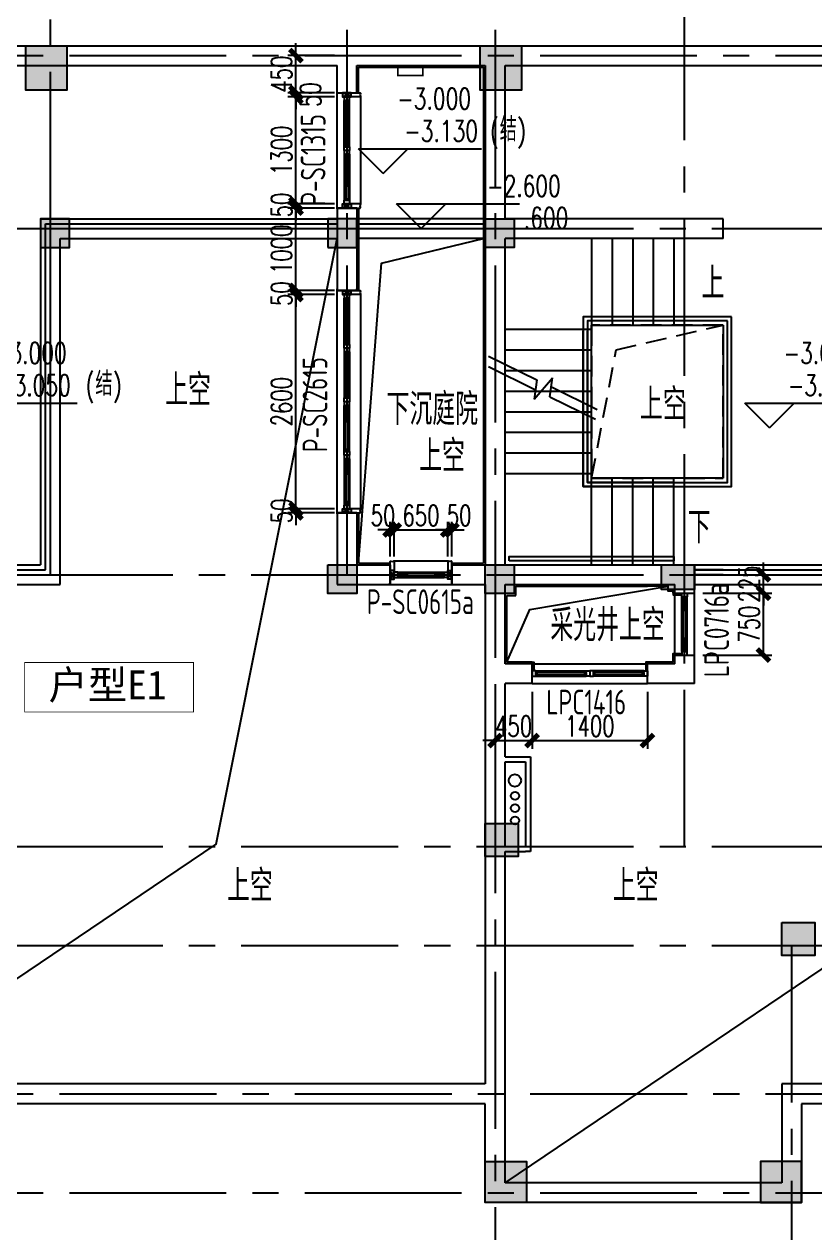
# Model space of a CAD drawing. Extents: x 296441 to 853063, y 459050 to 1117990.
# Drawn here: x 643180 to 652780, y 804051 to 818719 of the extents above; entities that cross this region are included whole.
import ezdxf
from ezdxf.enums import TextEntityAlignment as Align

# ---------------------------------------------------------------- set-up
doc = ezdxf.new("R2010")
doc.units = 0
doc.header["$LTSCALE"] = 1000
for name, pattern in [('14-GRID$0$CENTER2', [28.575, 19.05, -3.175, 3.175, -3.175]), ('dianti-BM01$0$HIDDEN', [0.375, 0.25, -0.125]), ('E1-BM01$0$HIDDEN', [0.375, 0.25, -0.125])]:
    doc.linetypes.add(name, pattern=pattern)
for name, color, linetype in [('0-COL', 50, 'Continuous'), ('0-COL-H1', 170, 'Continuous'), ('14-GRID$0$G-GRID', 9, '14-GRID$0$CENTER2'), ('14-name$0$A-ANNO-IDEN', 2, 'Continuous'), ('20-BM01-P$0$G-XREF', 2, 'Continuous'), ('dianti-BM01$0$A-ANNO-SYMB', 6, 'Continuous'), ('dianti-BM01$0$A-HOLE', 211, 'Continuous'), ('dianti-BM01$0$A-HRAL', 5, 'Continuous'), ('dianti-BM01$0$A-STRS', 4, 'Continuous'), ('DIM_ELEV', 3, 'Continuous'), ('DIM_SYMB', 3, 'Continuous'), ('DZ-PLAN-MAIN-FL01$0$A-WIND-IDEN', 33, 'Continuous'), ('DZ-TEXT-FL01$0$A-ROOM-IDEN', 4, 'Continuous'), ('E1-BM01$0$A-ANNO-SYMB', 6, 'Continuous'), ('E1-BM01$0$A-HOLE', 211, 'Continuous'), ('E1-BM01$0$A-HRAL', 5, 'Continuous'), ('E1-BM01$0$A-OVLK', 140, 'Continuous'), ('E1-BM01$0$A-SECT-WIND', 155, 'Continuous'), ('E1-BM01$0$A-SECT-WOOD', 17, 'Continuous'), ('E1-BM01$0$A-WALL', 1, 'Continuous'), ('E1-BM01$0$A-WALL-FNSH', 6, 'Continuous'), ('E1-BM01$0$G-XREF', 2, 'Continuous'), ('E1-BS01-18-19$0$A-OVLK', 140, 'Continuous'), ('E1-BS01-18-19$0$A-SECT-WIND', 155, 'Continuous'), ('E1-BS01-18-19$0$A-SECT-WOOD', 17, 'Continuous'), ('E1-BS01-18-19$0$A-WALL-FNSH', 6, 'Continuous'), ('menchuangtao1$0$A-DETL-STONE', 42, 'Continuous'), ('menchuangtao1$0$A-WALL', 1, 'Continuous'), ('menchuangtao1$0$A_CUR_FRAME', 112, 'Continuous'), ('PUB_DIM', 3, 'Continuous'), ('PUB_TEXT', 7, 'Continuous'), ('WALL', 242, 'Continuous'), ('WALL-TYPE-D-2$0$A-ELEV-MEDM-HEVY', 2, 'Continuous'), ('ZT1_Dim---标注---PM、LM、DY、JD', 252, 'Continuous')]:
    doc.layers.add(name, color=color, linetype=linetype)
doc.layers.add('E1-BS01-18-19$0$ENTR-DETL-P$0$A-ANNO-NPLT', color=215, linetype='Continuous', plot=False)
doc.layers.add('noprint', color=215, linetype='Continuous', plot=False)
doc.styles.add('14-name$0$GOA_03_黑体_1.00', font='simhei.ttf')
doc.styles.add('14-name$0$GOA_04_COMPLEX_1.00', font='complex.shx')
doc.styles.add('_TCH_DIM', font='SIMPLEX', dxfattribs={"bigfont": 'GBCBIG'})
doc.styles.get("Standard").update_dxf_attribs({"font": 'gbenor.shx', "bigfont": 'gbcbig.shx'})
doc.styles.add('ZT-DIMSTYLE', font='ROMANS.shx', dxfattribs={"width": 0.7, "bigfont": 'CHINESE.shx'})
doc.dimstyles.new('ZT-DIM100', dxfattribs={"dimscale": 100, "dimtxt": 2.5, "dimasz": 1.5, "dimexe": 1, "dimexo": 1, "dimgap": 0.5, "dimtad": 1, "dimdec": 0, "dimdsep": 46, "dimtxsty": 'ZT-DIMSTYLE', "dimblk": 'ARCHTICK', "dimcen": 2.5, "dimclrd": 175, "dimclre": 175, "dimclrt": 7, "dimazin": 2, "dimtfac": 1, "dimtix": 1, "dimtmove": 2, "dimatfit": 3, "dimfxl": 0, "dimarcsym": 0})

# ---------------------------------------------------------------- blocks, each defined once
blk = doc.blocks.new('menchuangtao1')
at = {"layer": 'menchuangtao1$0$A-DETL-STONE'}
blk.add_lwpolyline([(-10, -52), (-10, -159, -0.471625), (-15, -162, -0.528396), (-19, -165, 0.241692), (-51, -165, -0.528396), (-55, -162, -0.471625), (-60, -159), (-60, -52)], format="xyb", close=True, dxfattribs=at)
at = {"layer": 'menchuangtao1$0$A-WALL'}
for p, q in [((-10, 120), (-10, -120)), ((-10, 120), (10, 120)), ((-10, -120), (10, -120))]:
    blk.add_line(p, q, dxfattribs=at)
at = {"layer": 'menchuangtao1$0$A_CUR_FRAME'}
for p, q in [((-60, -52), (-10, 52)), ((-60, 52), (-10, -52))]:
    blk.add_line(p, q, dxfattribs=at)
blk.add_lwpolyline([(-10, -52), (-10, 52), (-60, 52), (-60, -52)], close=True, dxfattribs=at)
blk = doc.blocks.new('*U1877')
at = {"layer": 'E1-BM01$0$A-SECT-WIND'}
for p, q in [((45, 32.5), (605, 32.5)), ((60, 15), (590, 15)), ((45, -32.5), (605, -32.5)), ((60, -15), (590, -15))]:
    blk.add_line(p, q, dxfattribs=at)
at = {"layer": 'E1-BM01$0$A-SECT-WOOD'}
for points in [[(0, 32.5), (45, 32.5), (45, -32.5), (0, -32.5)], [(60, 15), (60, -15), (45, -15), (45, 15)], [(590, 15), (590, -15), (605, -15), (605, 15)], [(650, 32.5), (605, 32.5), (605, -32.5), (650, -32.5)]]:
    blk.add_lwpolyline(points, close=True, dxfattribs=at)
blk = doc.blocks.new('*U1878')
at = {"layer": 'E1-BS01-18-19$0$A-SECT-WIND'}
for p, q in [((45, 32.5), (655, 32.5)), ((60, 15), (640, 15)), ((45, -32.5), (655, -32.5)), ((60, -15), (640, -15))]:
    blk.add_line(p, q, dxfattribs=at)
at = {"layer": 'E1-BS01-18-19$0$A-SECT-WOOD'}
for points in [[(0, 32.5), (45, 32.5), (45, -32.5), (0, -32.5)], [(60, 15), (60, -15), (45, -15), (45, 15)], [(640, 15), (640, -15), (655, -15), (655, 15)], [(700, 32.5), (655, 32.5), (655, -32.5), (700, -32.5)]]:
    blk.add_lwpolyline(points, close=True, dxfattribs=at)
blk = doc.blocks.new('*U432')
at = {"layer": 'E1-BS01-18-19$0$A-SECT-WIND'}
for p, q in [((45, 32.5), (705, 32.5)), ((60, 15), (690, 15)), ((45, -32.5), (705, -32.5)), ((60, -15), (690, -15))]:
    blk.add_line(p, q, dxfattribs=at)
at = {"layer": 'E1-BS01-18-19$0$A-SECT-WOOD'}
for points in [[(0, 32.5), (45, 32.5), (45, -32.5), (0, -32.5)], [(60, 15), (60, -15), (45, -15), (45, 15)], [(690, 15), (690, -15), (705, -15), (705, 15)], [(750, 32.5), (705, 32.5), (705, -32.5), (750, -32.5)]]:
    blk.add_lwpolyline(points, close=True, dxfattribs=at)
blk = doc.blocks.new('16#地下夹层')
at = {"layer": 'dianti-BM01$0$A-ANNO-SYMB'}
for p, q in [((-82, 10154), (507, 9865)), ((-82, 10026), (489, 9746)), ((472, 9632), (698, 9888)), ((507, 9865), (472, 9632)), ((664, 9660), (698, 9888)), ((682, 9779), (1238, 9506)), ((664, 9660), (1220, 9387))]:
    blk.add_line(p, q, dxfattribs=at)
at = {"layer": 'dianti-BM01$0$A-HOLE', "linetype": 'dianti-BM01$0$HIDDEN'}
blk.add_lwpolyline([(2770, 10530), (1170, 10530), (1170, 8670), (2770, 8670)], close=True, dxfattribs=at)
blk.add_lwpolyline([(1170, 8670), (1470, 10230), (2770, 10530)], dxfattribs=at)
at = {"layer": 'dianti-BM01$0$A-HRAL'}
for points in [[(2870, 10630), (1070, 10630), (1070, 8570), (2870, 8570)], [(2820, 10580), (1120, 10580), (1120, 8620), (2820, 8620)]]:
    blk.add_lwpolyline(points, close=True, dxfattribs=at)
for points in [[(2170, 8570), (1070, 8570), (1070, 10460)], [(2170, 8620), (1120, 8620), (1120, 10460)], [(170, 7670), (170, 7720), (2170, 7720), (2170, 7670), (170, 7670)]]:
    blk.add_lwpolyline(points, dxfattribs=at)
at = {"layer": 'dianti-BM01$0$A-STRS', "ltscale": 0.1}
for p, q in [((1170, 11580), (1170, 10530)), ((1420, 11580), (1420, 10530)), ((1670, 11580), (1670, 10530)), ((1920, 11580), (1920, 10530)), ((2170, 11580), (2170, 10530)), ((1170, 10475), (120, 10475)), ((1170, 10225), (120, 10225)), ((1170, 9975), (120, 9975)), ((1170, 9725), (120, 9725)), ((1170, 9475), (120, 9475)), ((1170, 9225), (120, 9225)), ((1170, 8975), (120, 8975)), ((1170, 8725), (120, 8725)), ((1170, 7620), (1170, 8670)), ((1420, 7620), (1420, 8670)), ((1670, 7620), (1670, 8670)), ((1920, 7620), (1920, 8670)), ((2170, 7620), (2170, 8670))]:
    blk.add_line(p, q, dxfattribs=at)
blk.add_lwpolyline([(2170, 8670), (1170, 8670), (1170, 10460)], dxfattribs=at)
at = {"layer": 'DIM_SYMB'}
for points in [[(2418, 11055, 0, 0, 0), (645, 11055, 0, 0, 0), (645, 10275, 80, 0, 0), (645, 9975, 0, 0, 0)], [(2170, 8145, 0, 0, 0), (645, 8145, 0, 0, 0), (645, 9175, 80, 0, 0), (645, 9475, 0, 0, 0)]]:
    blk.add_lwpolyline(points, format="xyseb", dxfattribs=at)
at = {"layer": 'E1-BM01$0$A-ANNO-SYMB'}
for p, q in [((-82, 10154), (507, 9865)), ((-82, 10026), (489, 9746)), ((472, 9632), (698, 9888)), ((507, 9865), (472, 9632)), ((664, 9660), (698, 9888)), ((682, 9779), (1238, 9506)), ((664, 9660), (1220, 9387))]:
    blk.add_line(p, q, dxfattribs=at)
at = {"layer": 'E1-BM01$0$A-HOLE'}
for points in [[(120, 120), (6211, 4229), (7680, 11580)], [(7940, 7640), (8220, 11280), (9460, 11580)], [(140, 6440), (420, 7080), (2100, 7360)]]:
    blk.add_lwpolyline(points, dxfattribs=at)
at = {"layer": 'E1-BM01$0$A-HRAL'}
for p, q in [((4140, 7560), (4140, 11760)), ((4140, 11760), (7684, 11760)), ((4200, 11700), (7684, 11700)), ((4200, 7500), (4200, 11700)), ((2420, 7560), (4140, 7560)), ((2770, 7560), (2420, 7560)), ((2770, 7500), (2420, 7500)), ((2420, 7500), (4200, 7500))]:
    blk.add_line(p, q, dxfattribs=at)
for points in [[(7920, 11760), (9480, 11760)], [(7920, 11700), (9480, 11700)]]:
    blk.add_lwpolyline(points, dxfattribs=at)
at = {"layer": 'E1-BM01$0$A-OVLK'}
for p, q in [((7680, 11940), (7680, 13360)), ((7965, 13308), (7965, 11992)), ((4080, 11820), (4080, 7620)), ((4080, 11820), (7684, 11820)), ((4320, 11580), (7684, 11580)), ((4320, 7380), (4320, 11580)), ((7680, 8240), (7680, 10960)), ((7965, 10908), (7965, 8292)), ((9033, 7665), (8367, 7665)), ((2420, 7380), (4320, 7380)), ((8315, 7380), (9085, 7380))]:
    blk.add_line(p, q, dxfattribs=at)
at = {"layer": 'E1-BM01$0$A-OVLK', "linetype": 'E1-BM01$0$HIDDEN', "ltscale": 10}
for p, q in [((1170, 8670), (1170, 10530)), ((1170, 10530), (2770, 10530)), ((2770, 10530), (2770, 9050)), ((2770, 9050), (2770, 8670)), ((2770, 8670), (1170, 8670))]:
    blk.add_line(p, q, dxfattribs=at)
at = {"layer": 'E1-BM01$0$A-OVLK'}
for points in [[(9480, 11820), (7920, 11820)], [(9480, 11580), (7920, 11580)], [(2420, 7620), (4080, 7620)]]:
    blk.add_lwpolyline(points, dxfattribs=at)
at = {"layer": 'E1-BM01$0$A-WALL'}
for p, q in [((0, 13920), (9600, 13920)), ((120, 13680), (7680, 13680)), ((120, 11820), (120, 13680)), ((7920, 13680), (9480, 13680)), ((9480, 13680), (9480, 7620)), ((120, 7620), (120, 11580)), ((120, 6420), (120, 7380)), ((9480, 7380), (9480, 1320)), ((120, 5290), (120, 6180)), ((120, 4200), (120, 5230)), ((120, 120), (120, 4140)), ((9480, 1320), (3480, 1320)), ((3480, 1320), (3480, 120)), ((9480, 1320), (8910, 1320)), ((-120, -120), (-120, 1080)), ((9480, 1080), (3720, 1080)), ((3720, 1080), (3720, -120)), ((3480, 120), (120, 120)), ((3720, -120), (-120, -120))]:
    blk.add_line(p, q, dxfattribs=at)
at = {"layer": 'E1-BM01$0$A-WALL-FNSH'}
for p, q in [((7940, 13660), (9460, 13660)), ((7940, 13350), (7940, 13660)), ((7940, 13660), (9460, 13660)), ((9460, 13660), (9460, 7640)), ((9460, 13660), (9460, 7640)), ((7940, 11950), (7940, 10950)), ((7940, 8250), (7940, 7640)), ((7940, 7640), (8325, 7640)), ((9075, 7640), (9460, 7640)), ((250, 7250), (250, 7360)), ((250, 7360), (1850, 7360)), ((140, 6440), (140, 7250)), ((140, 7250), (250, 7250)), ((2160, 7275), (2160, 7300)), ((2160, 6440), (2160, 6525)), ((450, 6440), (140, 6440)), ((2160, 6440), (1850, 6440))]:
    blk.add_line(p, q, dxfattribs=at)
blk.add_lwpolyline([(2160, 7275), (2160, 7300), (2100, 7300), (2100, 7360), (1850, 7360)], dxfattribs=at)
at = {"layer": 'E1-BM01$0$G-XREF', "const_width": 20}
blk.add_lwpolyline([(8420, 13660), (8420, 13560), (8720, 13560), (8720, 13660)], dxfattribs=at)
at = {"layer": 'E1-BS01-18-19$0$A-OVLK'}
for p, q in [((2180, 6515), (2180, 7285)), ((2420, 6515), (2420, 7285)), ((450, 6420), (1850, 6420)), ((450, 6180), (1850, 6180))]:
    blk.add_line(p, q, dxfattribs=at)
at = {"layer": 'E1-BS01-18-19$0$A-WALL-FNSH'}
for points in [[(2160, 7275), (2160, 7255), (2268, 7255)], [(2160, 6525), (2160, 6545), (2268, 6545)], [(450, 6440), (470, 6440), (470, 6333)], [(1850, 6440), (1830, 6440), (1830, 6333)]]:
    blk.add_lwpolyline(points, dxfattribs=at)
at = {"layer": 'E1-BS01-18-19$0$ENTR-DETL-P$0$A-ANNO-NPLT'}
for centre, radius in [((239, 5003), 75), ((241, 4817), 50), ((241, 4667), 50), ((241, 4517), 50)]:
    blk.add_circle(centre, radius, dxfattribs=at)
at = {"layer": 'WALL'}
for p, q in [((7680, 13350), (7680, 13680)), ((7920, 13350), (7920, 13680)), ((7680, 13350), (7920, 13350)), ((7680, 11950), (7680, 10950)), ((7920, 11950), (7680, 11950)), ((7920, 11950), (7920, 10950)), ((2770, 11820), (120, 11820)), ((2770, 11580), (2770, 11820)), ((2770, 11580), (120, 11580)), ((7920, 10950), (7680, 10950)), ((7680, 8250), (7680, 7380)), ((7920, 8250), (7680, 8250)), ((7920, 8250), (7920, 7620)), ((120, 7620), (450, 7620)), ((450, 7620), (1850, 7620)), ((1850, 7620), (2420, 7620)), ((2420, 7275), (2420, 7620)), ((7920, 7620), (8325, 7620)), ((8325, 7620), (8325, 7380)), ((9075, 7620), (9480, 7620)), ((9075, 7620), (9075, 7380)), ((120, 7380), (450, 7380)), ((450, 7380), (1850, 7380)), ((1850, 7380), (2180, 7380)), ((2180, 7275), (2180, 7380)), ((7680, 7380), (8325, 7380)), ((9075, 7380), (9480, 7380)), ((2180, 7275), (2420, 7275)), ((2180, 6420), (2180, 6525)), ((2180, 6525), (2420, 6525)), ((2420, 6180), (2420, 6525)), ((450, 6420), (120, 6420)), ((450, 6180), (450, 6420)), ((2180, 6420), (1850, 6420)), ((1850, 6180), (1850, 6420)), ((450, 6180), (120, 6180)), ((2420, 6180), (1850, 6180)), ((120, 5290), (430, 5290)), ((430, 5290), (430, 4170)), ((120, 5230), (370, 5230)), ((370, 5230), (370, 4200)), ((120, 4200), (370, 4200)), ((120, 4140), (370, 4140)), ((370, 4140), (370, 4140)), ((430, 4140), (370, 4140)), ((430, 4170), (430, 4140))]:
    blk.add_line(p, q, dxfattribs=at)
at = {"extrusion": (0, 0, -1), "xscale": -1, "zscale": -1}
for name, p, rotation in [('*U1877', (-7800, 12650), 270), ('*U1877', (-7800, 10250), 270), ('*U1877', (-7800, 8950), 270), ('*U1878', (-1850, 6300), 180)]:
    blk.add_blockref(name, p, dxfattribs=dict(at, rotation=rotation))
at = {"xscale": -1}
for name, p, rotation in [('*U1877', (7800, 12650), 90), ('*U1877', (7800, 10250), 90), ('*U1877', (7800, 8950), 90), ('*U1877', (8375, 7500), 180), ('*U432', (2300, 6525), 270), ('*U1878', (450, 6300), 180)]:
    blk.add_blockref(name, p, dxfattribs=dict(at, rotation=rotation))
at = {"layer": 'E1-BM01$0$G-XREF', "extrusion": (0, 0, -1), "xscale": -1, "zscale": -1}
for p, rotation in [((-7800, 13360), 270), ((-7800, 10960), 270), ((-8315, 7500), 180)]:
    blk.add_blockref('menchuangtao1', p, dxfattribs=dict(at, rotation=rotation))
at = {"layer": 'E1-BM01$0$G-XREF', "xscale": -1}
for p, rotation in [((7800, 11940), 90), ((7800, 8240), 90), ((9085, 7500), 180)]:
    blk.add_blockref('menchuangtao1', p, dxfattribs=dict(at, rotation=rotation))
blk = doc.blocks.new('RRRC')
at = {"layer": 'DIM_ELEV'}
for p, q in [((867522, 170862), (867222, 171162)), ((867222, 171162), (868718, 171162)), ((867522, 170862), (867822, 171162)), ((867983, 170193), (867683, 170493)), ((867683, 170493), (869179, 170493)), ((867983, 170193), (868283, 170493)), ((862613, 167775), (862313, 168075)), ((862313, 168075), (863809, 168075)), ((862613, 167775), (862913, 168075))]:
    blk.add_line(p, q, dxfattribs=at)
at = {"layer": 'DZ-PLAN-MAIN-FL01$0$A-WIND-IDEN', "color": 2, "width": 0.8}
for s, p in [('P-SC1315', (866823, 170470)), ('P-SC2615', (866845, 167479))]:
    blk.add_text(s, height=300, rotation=90, dxfattribs=at).set_placement(p)
at = {"layer": 'DZ-PLAN-MAIN-FL01$0$A-WIND-IDEN', "width": 0.8}
blk.add_text('LPC0716a', height=300, rotation=90, dxfattribs=at).set_placement((862121, 164749))
at = {"layer": 'DZ-PLAN-MAIN-FL01$0$A-WIND-IDEN', "color": 2, "width": 0.8}
blk.add_text('P-SC0615a', height=300, dxfattribs=at).set_placement((867325, 165515))
at = {"layer": 'DZ-PLAN-MAIN-FL01$0$A-WIND-IDEN', "width": 0.8}
blk.add_text('LPC1416', height=300, dxfattribs=at).set_placement((859904, 164297))
at = {"layer": 'DZ-TEXT-FL01$0$A-ROOM-IDEN', "style": '_TCH_DIM'}
for s, height, p in [('上', 386, (861790, 169338)), ('上空', 385.8, (864876, 168042)), ('下沉庭院', 385.8, (867564, 167808)), ('下', 386, (861622, 166374)), ('采光井上空', 385.8, (859953, 165188)), ('上空', 385.8, (860711, 162025)), ('上空', 385.8, (865627, 162025))]:
    blk.add_text(s, height=height, dxfattribs=at).set_placement(p)
at = {"layer": 'DZ-TEXT-FL01$0$A-ROOM-IDEN'}
blk.add_text('上空', height=385.8, dxfattribs=at).set_placement((861040, 167867))
at = {"layer": 'PUB_TEXT', "style": '_TCH_DIM', "width": 0.705882}
for s, p in [('-3.000', (867694, 171642)), ('-3.130', (867779, 171252)), ('(', (868818, 171252)), (')', (869149, 171252)), ('-2.600', (868785, 170583)), ('.600', (869231, 170193)), ('-3.000', (862785, 168555)), ('-3.050', (862836, 168165)), ('(', (863909, 168165)), (')', (864240, 168165))]:
    blk.add_text(s, height=255, dxfattribs=at).set_placement(p)
at = {"layer": 'PUB_TEXT', "style": '_TCH_DIM'}
for p in [(868938, 171252), (864029, 168165)]:
    blk.add_text('结', height=289, dxfattribs=at).set_placement(p)
blk = doc.blocks.new('*U2129')
at = {"const_width": 10}
blk.add_lwpolyline([(-1025, 0), (1025, 0), (1025, -600), (-1025, -600)], close=True, dxfattribs=at)
at = {"style": '14-name$0$GOA_04_COMPLEX_1.00', "width": 0.8}
blk.add_attdef('房间编号', text='', height=300, dxfattribs=at).set_placement((-532, -481), align=Align.CENTER)
blk = doc.blocks.new('WERC')
at = {"layer": '14-name$0$A-ANNO-IDEN'}
ref = blk.add_blockref('*U2129', (787331, -443324), dxfattribs=dict(at, xscale=-1))
ref.add_attrib('房间编号', '户型E1', dxfattribs={"layer": '0', "height": 350, "style": '14-name$0$GOA_03_黑体_1.00'}).set_placement((787312, -443770), align=Align.CENTER)
blk = doc.blocks.new('20B夹层柱子')
at = {"layer": '0-COL'}
for points in [[(1215985, -435838), (1216485, -435838), (1216485, -436378), (1215985, -436378)], [(1221505, -435838), (1222005, -435838), (1222005, -436378), (1221505, -436378)], [(1223705, -442138), (1224105, -442138), (1224105, -442438), (1223705, -442438)], [(1221565, -445278), (1221965, -445278), (1221965, -445678), (1221565, -445678)], [(1221565, -445278), (1221965, -445278), (1221965, -445678), (1221565, -445678)], [(1221805, -449378), (1221805, -449378), (1222065, -449378), (1222065, -449878), (1221565, -449878), (1221565, -449378)], [(1225165, -449378), (1225165, -449378), (1224905, -449378), (1224905, -449878), (1225405, -449878), (1225405, -449378)]]:
    blk.add_lwpolyline(points, close=True, dxfattribs=at)
at = {"layer": '0-COL', "color": 6}
for points in [[(1216165, -438288), (1216515, -438288), (1216515, -437938), (1216165, -437938)], [(1219655, -438288), (1220005, -438288), (1220005, -437938), (1219655, -437938)], [(1221565, -437938), (1221915, -437938), (1221915, -438288), (1221565, -438288)], [(1221565, -437938), (1221915, -437938), (1221915, -438288), (1221565, -438288)], [(1219655, -442138), (1220005, -442138), (1220005, -442488), (1219655, -442488)], [(1221565, -442138), (1221915, -442138), (1221915, -442488), (1221565, -442488)], [(1221565, -442138), (1221915, -442138), (1221915, -442488), (1221565, -442488)]]:
    blk.add_lwpolyline(points, close=True, dxfattribs=at)
at = {"layer": '0-COL', "elevation": 0}
blk.add_lwpolyline([(1225165, -446478), (1225565, -446478), (1225565, -446878), (1225165, -446878)], close=True, dxfattribs=at)
at = {"layer": '0-COL-H1', "color": 254}
for points in [[(1216485, -436378), (1216485, -435838), (1215985, -436378), (1215985, -435838)], [(1222005, -436378), (1222005, -435838), (1221505, -436378), (1221505, -435838)], [(1216515, -437938), (1216515, -438288), (1216165, -437938), (1216165, -438288)], [(1220005, -437938), (1220005, -438288), (1219655, -437938), (1219655, -438288)], [(1221915, -438288), (1221915, -437938), (1221565, -438288), (1221565, -437938)], [(1221915, -438288), (1221915, -437938), (1221565, -438288), (1221565, -437938)], [(1220005, -442488), (1220005, -442138), (1219655, -442488), (1219655, -442138)], [(1221915, -442488), (1221915, -442138), (1221565, -442488), (1221565, -442138)], [(1221915, -442488), (1221915, -442138), (1221565, -442488), (1221565, -442138)], [(1224105, -442438), (1224105, -442138), (1223705, -442438), (1223705, -442138)], [(1221965, -445678), (1221965, -445278), (1221565, -445678), (1221565, -445278)], [(1221965, -445678), (1221965, -445278), (1221565, -445678), (1221565, -445278)], [(1225565, -446878, 0), (1225565, -446478, 0), (1225165, -446878, 0), (1225165, -446478, 0)], [(1221805, -449378), (1221565, -449378), (1221805, -449378), (1221565, -449878)], [(1221805, -449378), (1221565, -449878), (1222065, -449378), (1222065, -449878)], [(1225165, -449378), (1225405, -449878), (1224905, -449378), (1224905, -449878)], [(1225165, -449378), (1225405, -449378), (1225165, -449378), (1225405, -449878)]]:
    blk.add_solid(points, dxfattribs=at)
blk = doc.blocks.new('_ArchTick')
at = {"color": 0, "linetype": 'ByBlock', "const_width": 0.4}
blk.add_lwpolyline([(-0.5, -0.5), (0.5, 0.5)], dxfattribs=at)
blk = doc.blocks.new('*D1954')
at = {"layer": 'Defpoints', "color": 0, "ltscale": 1000, "transparency": 16777216}
for p in [(649348, 810718), (650748, 810718), (650748, 810025)]:
    blk.add_point(p, dxfattribs=at)
at = {"layer": 'ZT1_Dim---标注---PM、LM、DY、JD', "color": 175, "linetype": 'ByBlock', "lineweight": -2, "ltscale": 1000, "transparency": 16777216}
for p, q in [((649348, 810618), (649348, 809925)), ((650748, 810618), (650748, 809925)), ((649348, 810025), (650748, 810025))]:
    blk.add_line(p, q, dxfattribs=at)
at = {"layer": 'ZT1_Dim---标注---PM、LM、DY、JD', "color": 175, "lineweight": -2, "ltscale": 1000, "transparency": 16777216, "xscale": 150, "yscale": 150, "zscale": 150, "rotation": 180}
blk.add_blockref('_ArchTick', (649348, 810025), dxfattribs=at)
at = {"layer": 'ZT1_Dim---标注---PM、LM、DY、JD', "color": 175, "lineweight": -2, "ltscale": 1000, "transparency": 16777216, "xscale": 150, "yscale": 150, "zscale": 150}
blk.add_blockref('_ArchTick', (650748, 810025), dxfattribs=at)
at = {"layer": 'ZT1_Dim---标注---PM、LM、DY、JD', "color": 7, "ltscale": 1000, "transparency": 16777216, "insert": (650048, 810200), "char_height": 250, "attachment_point": 5, "style": 'ZT-DIMSTYLE'}
blk.add_mtext('1400', dxfattribs=at)
blk = doc.blocks.new('*D1955')
at = {"layer": 'Defpoints', "color": 0, "ltscale": 1000, "transparency": 16777216}
for p in [(648898, 810718), (649348, 810718), (649348, 810025)]:
    blk.add_point(p, dxfattribs=at)
at = {"layer": 'ZT1_Dim---标注---PM、LM、DY、JD', "color": 175, "linetype": 'ByBlock', "lineweight": -2, "ltscale": 1000, "transparency": 16777216}
for p, q in [((648898, 810618), (648898, 809925)), ((649348, 810618), (649348, 809925)), ((648898, 810025), (648748, 810025)), ((648898, 810025), (649348, 810025)), ((649348, 810025), (649498, 810025))]:
    blk.add_line(p, q, dxfattribs=at)
at = {"layer": 'ZT1_Dim---标注---PM、LM、DY、JD', "color": 175, "lineweight": -2, "ltscale": 1000, "transparency": 16777216, "xscale": 150, "yscale": 150, "zscale": 150}
blk.add_blockref('_ArchTick', (648898, 810025), dxfattribs=at)
at = {"layer": 'ZT1_Dim---标注---PM、LM、DY、JD', "color": 175, "lineweight": -2, "ltscale": 1000, "transparency": 16777216, "xscale": 150, "yscale": 150, "zscale": 150, "rotation": 180}
blk.add_blockref('_ArchTick', (649348, 810025), dxfattribs=at)
at = {"layer": 'ZT1_Dim---标注---PM、LM、DY、JD', "color": 7, "ltscale": 1000, "transparency": 16777216, "insert": (649123, 810200), "char_height": 250, "attachment_point": 5, "style": 'ZT-DIMSTYLE'}
blk.add_mtext('450', dxfattribs=at)
blk = doc.blocks.new('*D1956')
at = {"layer": 'Defpoints', "color": 0, "ltscale": 1000, "transparency": 16777216}
for p in [(651318, 812038), (652156, 812038), (651318, 811813)]:
    blk.add_point(p, dxfattribs=at)
at = {"layer": 'ZT1_Dim---标注---PM、LM、DY、JD', "color": 175, "linetype": 'ByBlock', "lineweight": -2, "ltscale": 1000, "transparency": 16777216}
for p, q in [((652156, 812038), (652156, 812188)), ((651418, 812038), (652256, 812038)), ((652156, 811813), (652156, 812038)), ((651418, 811813), (652256, 811813)), ((652156, 811813), (652156, 811663))]:
    blk.add_line(p, q, dxfattribs=at)
at = {"layer": 'ZT1_Dim---标注---PM、LM、DY、JD', "color": 175, "lineweight": -2, "ltscale": 1000, "transparency": 16777216, "xscale": 150, "yscale": 150, "zscale": 150}
for p, rotation in [((652156, 812038), 270), ((652156, 811813), 90)]:
    blk.add_blockref('_ArchTick', p, dxfattribs=dict(at, rotation=rotation))
at = {"layer": 'ZT1_Dim---标注---PM、LM、DY、JD', "color": 7, "ltscale": 1000, "transparency": 16777216, "insert": (651981, 811925), "char_height": 250, "attachment_point": 5, "rotation": 90, "style": 'ZT-DIMSTYLE'}
blk.add_mtext('225', dxfattribs=at)
blk = doc.blocks.new('*D1957')
at = {"layer": 'Defpoints', "color": 0, "ltscale": 1000, "transparency": 16777216}
for p in [(651318, 811813), (652156, 811813), (651318, 811063)]:
    blk.add_point(p, dxfattribs=at)
at = {"layer": 'ZT1_Dim---标注---PM、LM、DY、JD', "color": 175, "linetype": 'ByBlock', "lineweight": -2, "ltscale": 1000, "transparency": 16777216}
for p, q in [((651418, 811813), (652256, 811813)), ((652156, 811063), (652156, 811813)), ((651418, 811063), (652256, 811063))]:
    blk.add_line(p, q, dxfattribs=at)
at = {"layer": 'ZT1_Dim---标注---PM、LM、DY、JD', "color": 175, "lineweight": -2, "ltscale": 1000, "transparency": 16777216, "xscale": 150, "yscale": 150, "zscale": 150}
for p, rotation in [((652156, 811813), 90), ((652156, 811063), 270)]:
    blk.add_blockref('_ArchTick', p, dxfattribs=dict(at, rotation=rotation))
at = {"layer": 'ZT1_Dim---标注---PM、LM、DY、JD', "color": 7, "ltscale": 1000, "transparency": 16777216, "insert": (651981, 811438), "char_height": 250, "attachment_point": 5, "rotation": 90, "style": 'ZT-DIMSTYLE'}
blk.add_mtext('750', dxfattribs=at)
blk = doc.blocks.new('*D1970')
at = {"layer": 'Defpoints', "color": 0, "ltscale": 1000, "transparency": 16777216}
for p in [(636880, 818338), (637446, 818338), (637446, 817888)]:
    blk.add_point(p, dxfattribs=at)
at = {"layer": 'ZT1_Dim---标注---PM、LM、DY、JD', "color": 175, "linetype": 'ByBlock', "lineweight": -2, "ltscale": 1000, "transparency": 16777216}
for p, q in [((636880, 818338), (636880, 818488)), ((637346, 818338), (636780, 818338)), ((636880, 817888), (636880, 818338)), ((637346, 817888), (636780, 817888)), ((636880, 817888), (636880, 817738))]:
    blk.add_line(p, q, dxfattribs=at)
at = {"layer": 'ZT1_Dim---标注---PM、LM、DY、JD', "color": 175, "lineweight": -2, "ltscale": 1000, "transparency": 16777216, "xscale": 150, "yscale": 150, "zscale": 150}
for p, rotation in [((636880, 818338), 270), ((636880, 817888), 90)]:
    blk.add_blockref('_ArchTick', p, dxfattribs=dict(at, rotation=rotation))
at = {"layer": 'ZT1_Dim---标注---PM、LM、DY、JD', "color": 7, "ltscale": 1000, "transparency": 16777216, "insert": (636705, 818113), "char_height": 250, "attachment_point": 5, "rotation": 90, "style": 'ZT-DIMSTYLE'}
blk.add_mtext('450', dxfattribs=at)
blk = doc.blocks.new('*D1971')
at = {"layer": 'Defpoints', "color": 0, "ltscale": 1000, "transparency": 16777216}
for p in [(636880, 817888), (637446, 817888), (637446, 817838)]:
    blk.add_point(p, dxfattribs=at)
at = {"layer": 'ZT1_Dim---标注---PM、LM、DY、JD', "color": 175, "linetype": 'ByBlock', "lineweight": -2, "ltscale": 1000, "transparency": 16777216}
for p, q in [((636880, 817888), (636880, 818038)), ((637346, 817888), (636780, 817888)), ((637346, 817838), (636780, 817838)), ((636880, 817838), (636880, 817888)), ((636880, 817838), (636880, 817688))]:
    blk.add_line(p, q, dxfattribs=at)
at = {"layer": 'ZT1_Dim---标注---PM、LM、DY、JD', "color": 175, "lineweight": -2, "ltscale": 1000, "transparency": 16777216, "xscale": 150, "yscale": 150, "zscale": 150}
for p, rotation in [((636880, 817888), 270), ((636880, 817838), 90)]:
    blk.add_blockref('_ArchTick', p, dxfattribs=dict(at, rotation=rotation))
at = {"layer": 'ZT1_Dim---标注---PM、LM、DY、JD', "color": 7, "ltscale": 1000, "transparency": 16777216, "insert": (637055, 817863), "char_height": 250, "attachment_point": 5, "rotation": 90, "style": 'ZT-DIMSTYLE'}
blk.add_mtext('50', dxfattribs=at)
blk = doc.blocks.new('*D1972')
at = {"layer": 'Defpoints', "color": 0, "ltscale": 1000, "transparency": 16777216}
for p in [(636880, 817838), (637446, 817838), (637446, 816538)]:
    blk.add_point(p, dxfattribs=at)
at = {"layer": 'ZT1_Dim---标注---PM、LM、DY、JD', "color": 175, "linetype": 'ByBlock', "lineweight": -2, "ltscale": 1000, "transparency": 16777216}
for p, q in [((637346, 817838), (636780, 817838)), ((636880, 816538), (636880, 817838)), ((637346, 816538), (636780, 816538))]:
    blk.add_line(p, q, dxfattribs=at)
at = {"layer": 'ZT1_Dim---标注---PM、LM、DY、JD', "color": 175, "lineweight": -2, "ltscale": 1000, "transparency": 16777216, "xscale": 150, "yscale": 150, "zscale": 150}
for p, rotation in [((636880, 817838), 90), ((636880, 816538), 270)]:
    blk.add_blockref('_ArchTick', p, dxfattribs=dict(at, rotation=rotation))
at = {"layer": 'ZT1_Dim---标注---PM、LM、DY、JD', "color": 7, "ltscale": 1000, "transparency": 16777216, "insert": (636705, 817188), "char_height": 250, "attachment_point": 5, "rotation": 90, "style": 'ZT-DIMSTYLE'}
blk.add_mtext('1300', dxfattribs=at)
blk = doc.blocks.new('*D1973')
at = {"layer": 'Defpoints', "color": 0, "ltscale": 1000, "transparency": 16777216}
for p in [(636880, 816538), (637446, 816538), (637446, 816488)]:
    blk.add_point(p, dxfattribs=at)
at = {"layer": 'ZT1_Dim---标注---PM、LM、DY、JD', "color": 175, "linetype": 'ByBlock', "lineweight": -2, "ltscale": 1000, "transparency": 16777216}
for p, q in [((636880, 816538), (636880, 816688)), ((637346, 816538), (636780, 816538)), ((637346, 816488), (636780, 816488)), ((636880, 816488), (636880, 816538)), ((636880, 816488), (636880, 816338))]:
    blk.add_line(p, q, dxfattribs=at)
at = {"layer": 'ZT1_Dim---标注---PM、LM、DY、JD', "color": 175, "lineweight": -2, "ltscale": 1000, "transparency": 16777216, "xscale": 150, "yscale": 150, "zscale": 150}
for p, rotation in [((636880, 816538), 270), ((636880, 816488), 90)]:
    blk.add_blockref('_ArchTick', p, dxfattribs=dict(at, rotation=rotation))
at = {"layer": 'ZT1_Dim---标注---PM、LM、DY、JD', "color": 7, "ltscale": 1000, "transparency": 16777216, "insert": (636705, 816525), "char_height": 250, "attachment_point": 5, "rotation": 90, "style": 'ZT-DIMSTYLE'}
blk.add_mtext('50', dxfattribs=at)
blk = doc.blocks.new('*D1974')
at = {"layer": 'Defpoints', "color": 0, "ltscale": 1000, "transparency": 16777216}
for p in [(636880, 816488), (637446, 816488), (637446, 815488)]:
    blk.add_point(p, dxfattribs=at)
at = {"layer": 'ZT1_Dim---标注---PM、LM、DY、JD', "color": 175, "linetype": 'ByBlock', "lineweight": -2, "ltscale": 1000, "transparency": 16777216}
for p, q in [((637346, 816488), (636780, 816488)), ((636880, 815488), (636880, 816488)), ((637346, 815488), (636780, 815488))]:
    blk.add_line(p, q, dxfattribs=at)
at = {"layer": 'ZT1_Dim---标注---PM、LM、DY、JD', "color": 175, "lineweight": -2, "ltscale": 1000, "transparency": 16777216, "xscale": 150, "yscale": 150, "zscale": 150}
for p, rotation in [((636880, 816488), 90), ((636880, 815488), 270)]:
    blk.add_blockref('_ArchTick', p, dxfattribs=dict(at, rotation=rotation))
at = {"layer": 'ZT1_Dim---标注---PM、LM、DY、JD', "color": 7, "ltscale": 1000, "transparency": 16777216, "insert": (636705, 815988), "char_height": 250, "attachment_point": 5, "rotation": 90, "style": 'ZT-DIMSTYLE'}
blk.add_mtext('1000', dxfattribs=at)
blk = doc.blocks.new('*D1975')
at = {"layer": 'Defpoints', "color": 0, "ltscale": 1000, "transparency": 16777216}
for p in [(636880, 815488), (637446, 815488), (637446, 815438)]:
    blk.add_point(p, dxfattribs=at)
at = {"layer": 'ZT1_Dim---标注---PM、LM、DY、JD', "color": 175, "linetype": 'ByBlock', "lineweight": -2, "ltscale": 1000, "transparency": 16777216}
for p, q in [((636880, 815488), (636880, 815638)), ((637346, 815488), (636780, 815488)), ((637346, 815438), (636780, 815438)), ((636880, 815438), (636880, 815488)), ((636880, 815438), (636880, 815288))]:
    blk.add_line(p, q, dxfattribs=at)
at = {"layer": 'ZT1_Dim---标注---PM、LM、DY、JD', "color": 175, "lineweight": -2, "ltscale": 1000, "transparency": 16777216, "xscale": 150, "yscale": 150, "zscale": 150}
for p, rotation in [((636880, 815488), 270), ((636880, 815438), 90)]:
    blk.add_blockref('_ArchTick', p, dxfattribs=dict(at, rotation=rotation))
at = {"layer": 'ZT1_Dim---标注---PM、LM、DY、JD', "color": 7, "ltscale": 1000, "transparency": 16777216, "insert": (636705, 815450), "char_height": 250, "attachment_point": 5, "rotation": 90, "style": 'ZT-DIMSTYLE'}
blk.add_mtext('50', dxfattribs=at)
blk = doc.blocks.new('*D1976')
at = {"layer": 'Defpoints', "color": 0, "ltscale": 1000, "transparency": 16777216}
for p in [(636880, 815438), (637446, 815438), (637446, 812838)]:
    blk.add_point(p, dxfattribs=at)
at = {"layer": 'ZT1_Dim---标注---PM、LM、DY、JD', "color": 175, "linetype": 'ByBlock', "lineweight": -2, "ltscale": 1000, "transparency": 16777216}
for p, q in [((637346, 815438), (636780, 815438)), ((636880, 812838), (636880, 815438)), ((637346, 812838), (636780, 812838))]:
    blk.add_line(p, q, dxfattribs=at)
at = {"layer": 'ZT1_Dim---标注---PM、LM、DY、JD', "color": 175, "lineweight": -2, "ltscale": 1000, "transparency": 16777216, "xscale": 150, "yscale": 150, "zscale": 150}
for p, rotation in [((636880, 815438), 90), ((636880, 812838), 270)]:
    blk.add_blockref('_ArchTick', p, dxfattribs=dict(at, rotation=rotation))
at = {"layer": 'ZT1_Dim---标注---PM、LM、DY、JD', "color": 7, "ltscale": 1000, "transparency": 16777216, "insert": (636705, 814138), "char_height": 250, "attachment_point": 5, "rotation": 90, "style": 'ZT-DIMSTYLE'}
blk.add_mtext('2600', dxfattribs=at)
blk = doc.blocks.new('*D1977')
at = {"layer": 'Defpoints', "color": 0, "ltscale": 1000, "transparency": 16777216}
for p in [(636880, 812838), (637446, 812838), (637446, 812788)]:
    blk.add_point(p, dxfattribs=at)
at = {"layer": 'ZT1_Dim---标注---PM、LM、DY、JD', "color": 175, "linetype": 'ByBlock', "lineweight": -2, "ltscale": 1000, "transparency": 16777216}
for p, q in [((636880, 812838), (636880, 812988)), ((637346, 812838), (636780, 812838)), ((637346, 812788), (636780, 812788)), ((636880, 812788), (636880, 812838)), ((636880, 812788), (636880, 812638))]:
    blk.add_line(p, q, dxfattribs=at)
at = {"layer": 'ZT1_Dim---标注---PM、LM、DY、JD', "color": 175, "lineweight": -2, "ltscale": 1000, "transparency": 16777216, "xscale": 150, "yscale": 150, "zscale": 150}
for p, rotation in [((636880, 812838), 270), ((636880, 812788), 90)]:
    blk.add_blockref('_ArchTick', p, dxfattribs=dict(at, rotation=rotation))
at = {"layer": 'ZT1_Dim---标注---PM、LM、DY、JD', "color": 7, "ltscale": 1000, "transparency": 16777216, "insert": (636705, 812813), "char_height": 250, "attachment_point": 5, "rotation": 90, "style": 'ZT-DIMSTYLE'}
blk.add_mtext('50', dxfattribs=at)
blk = doc.blocks.new('*D1978')
at = {"layer": 'Defpoints', "color": 0, "ltscale": 1000, "transparency": 16777216}
for p in [(638773, 812581), (638723, 812158), (638773, 812158)]:
    blk.add_point(p, dxfattribs=at)
at = {"layer": 'ZT1_Dim---标注---PM、LM、DY、JD', "color": 175, "linetype": 'ByBlock', "lineweight": -2, "ltscale": 1000, "transparency": 16777216}
for p, q in [((638723, 812258), (638723, 812681)), ((638773, 812258), (638773, 812681)), ((638723, 812581), (638573, 812581)), ((638723, 812581), (638773, 812581)), ((638773, 812581), (638923, 812581))]:
    blk.add_line(p, q, dxfattribs=at)
at = {"layer": 'ZT1_Dim---标注---PM、LM、DY、JD', "color": 175, "lineweight": -2, "ltscale": 1000, "transparency": 16777216, "xscale": 150, "yscale": 150, "zscale": 150}
blk.add_blockref('_ArchTick', (638723, 812581), dxfattribs=at)
at = {"layer": 'ZT1_Dim---标注---PM、LM、DY、JD', "color": 175, "lineweight": -2, "ltscale": 1000, "transparency": 16777216, "xscale": 150, "yscale": 150, "zscale": 150, "rotation": 180}
blk.add_blockref('_ArchTick', (638773, 812581), dxfattribs=at)
at = {"layer": 'ZT1_Dim---标注---PM、LM、DY、JD', "color": 7, "ltscale": 1000, "transparency": 16777216, "insert": (638861, 812756), "char_height": 250, "attachment_point": 5, "style": 'ZT-DIMSTYLE'}
blk.add_mtext('50', dxfattribs=at)
blk = doc.blocks.new('*D1979')
at = {"layer": 'Defpoints', "color": 0, "ltscale": 1000, "transparency": 16777216}
for p in [(638723, 812581), (638073, 812158), (638723, 812158)]:
    blk.add_point(p, dxfattribs=at)
at = {"layer": 'ZT1_Dim---标注---PM、LM、DY、JD', "color": 175, "linetype": 'ByBlock', "lineweight": -2, "ltscale": 1000, "transparency": 16777216}
for p, q in [((638073, 812258), (638073, 812681)), ((638723, 812258), (638723, 812681)), ((638073, 812581), (638723, 812581))]:
    blk.add_line(p, q, dxfattribs=at)
at = {"layer": 'ZT1_Dim---标注---PM、LM、DY、JD', "color": 175, "lineweight": -2, "ltscale": 1000, "transparency": 16777216, "xscale": 150, "yscale": 150, "zscale": 150, "rotation": 180}
blk.add_blockref('_ArchTick', (638073, 812581), dxfattribs=at)
at = {"layer": 'ZT1_Dim---标注---PM、LM、DY、JD', "color": 175, "lineweight": -2, "ltscale": 1000, "transparency": 16777216, "xscale": 150, "yscale": 150, "zscale": 150}
blk.add_blockref('_ArchTick', (638723, 812581), dxfattribs=at)
at = {"layer": 'ZT1_Dim---标注---PM、LM、DY、JD', "color": 7, "ltscale": 1000, "transparency": 16777216, "insert": (638398, 812756), "char_height": 250, "attachment_point": 5, "style": 'ZT-DIMSTYLE'}
blk.add_mtext('650', dxfattribs=at)
blk = doc.blocks.new('*D1980')
at = {"layer": 'Defpoints', "color": 0, "ltscale": 1000, "transparency": 16777216}
for p in [(638073, 812581), (638023, 812158), (638073, 812158)]:
    blk.add_point(p, dxfattribs=at)
at = {"layer": 'ZT1_Dim---标注---PM、LM、DY、JD', "color": 175, "linetype": 'ByBlock', "lineweight": -2, "ltscale": 1000, "transparency": 16777216}
for p, q in [((638023, 812258), (638023, 812681)), ((638073, 812258), (638073, 812681)), ((638023, 812581), (637873, 812581)), ((638023, 812581), (638073, 812581)), ((638073, 812581), (638223, 812581))]:
    blk.add_line(p, q, dxfattribs=at)
at = {"layer": 'ZT1_Dim---标注---PM、LM、DY、JD', "color": 175, "lineweight": -2, "ltscale": 1000, "transparency": 16777216, "xscale": 150, "yscale": 150, "zscale": 150}
blk.add_blockref('_ArchTick', (638023, 812581), dxfattribs=at)
at = {"layer": 'ZT1_Dim---标注---PM、LM、DY、JD', "color": 175, "lineweight": -2, "ltscale": 1000, "transparency": 16777216, "xscale": 150, "yscale": 150, "zscale": 150, "rotation": 180}
blk.add_blockref('_ArchTick', (638073, 812581), dxfattribs=at)
at = {"layer": 'ZT1_Dim---标注---PM、LM、DY、JD', "color": 7, "ltscale": 1000, "transparency": 16777216, "insert": (637936, 812756), "char_height": 250, "attachment_point": 5, "style": 'ZT-DIMSTYLE'}
blk.add_mtext('50', dxfattribs=at)
blk = doc.blocks.new('20200401083526')
at = {"layer": 'ZT1_Dim---标注---PM、LM、DY、JD', "ltscale": 1000}
for base, p1, p2, picture, middle in [((-618.7, 6300), (-52.5, 5850), (-52.5, 6300), '*D1970', (-793.7, 6075)), ((-618.7, 5800), (-52.5, 4500), (-52.5, 5800), '*D1972', (-793.7, 5150)), ((-618.7, 4450), (-52.5, 3450), (-52.5, 4450), '*D1974', (-793.7, 3950)), ((-618.7, 3400), (-52.5, 800), (-52.5, 3400), '*D1976', (-793.7, 2100)), ((-618.7, 800), (-52.5, 750), (-52.5, 800), '*D1977', (-793.7, 775))]:
    dim = blk.add_linear_dim(base=base, p1=p1, p2=p2, angle=90, dimstyle='ZT-DIM100', dxfattribs=at)
    dim.commit()
    dim.dimension.update_dxf_attribs({"geometry": picture, "text_midpoint": middle, "insert": (-637498.5, -812037.8)})
for base, p1, p2, picture, middle in [((-618.7, 5850), (-52.5, 5800), (-52.5, 5850), '*D1971', (-443.7, 5825)), ((-618.7, 4500), (-52.5, 4450), (-52.5, 4500), '*D1973', (-793.7, 4487.5)), ((-618.7, 3450), (-52.5, 3400), (-52.5, 3450), '*D1975', (-793.7, 3412.5))]:
    dim = blk.add_linear_dim(base=base, p1=p1, p2=p2, angle=90, dimstyle='ZT-DIM100', dxfattribs=at)
    dim.commit()
    dim.dimension.update_dxf_attribs({"geometry": picture, "text_midpoint": middle, "dimtype": 128, "insert": (-637498.5, -812037.8)})
for base, p1, p2, picture, middle in [((575, 543), (525, 120), (575, 120), '*D1980', (437.5, 718)), ((1275, 543), (1225, 120), (1275, 120), '*D1978', (1362.5, 718))]:
    dim = blk.add_linear_dim(base=base, p1=p1, p2=p2, dimstyle='ZT-DIM100', dxfattribs=at)
    dim.commit()
    dim.dimension.update_dxf_attribs({"geometry": picture, "text_midpoint": middle, "dimtype": 128, "insert": (-637498.5, -812037.8)})
dim = blk.add_linear_dim(base=(1225, 543), p1=(575, 120), p2=(1225, 120), dimstyle='ZT-DIM100', dxfattribs=at)
dim.commit()
dim.dimension.update_dxf_attribs({"geometry": '*D1979', "text_midpoint": (900, 718), "insert": (-637498.5, -812037.8)})

msp = doc.modelspace()

# ---------------------------------------------------------------- linework, layer by layer
at = {"layer": '14-GRID$0$G-GRID', "color": 8, "ltscale": 0.1}
for p, q in [((643498.5, 816237.8), (643498.5, 827221.5)), ((647098.5, 827221.5), (647098.5, 812037.8)), ((648898.5, 827221.5), (648898.5, 794463.1)), ((651198.5, 808737.8), (651198.5, 827221.5)), ((595151, 818337.8), (674432.5, 818337.8)), ((595151, 818337.8), (674432.5, 818337.8)), ((620098.5, 816237.8), (674432.5, 816237.8)), ((620218.5, 812037.8), (674432.5, 812037.8)), ((620098.5, 808737.8), (674432.5, 808737.8)), ((620098.5, 807537.8), (674432.5, 807537.8)), ((652498.5, 807537.8), (652498.5, 794463.1)), ((595031, 805737.8), (674312.5, 805737.8)), ((595151, 804537.8), (674432.5, 804537.8)), ((595151, 804537.8), (674432.5, 804537.8))]:
    msp.add_line(p, q, dxfattribs=at)

# ---------------------------------------------------------------- block references
for p in [(-219984.3, 646045), (-210384.3, 646045)]:
    msp.add_blockref('RRRC', p)
at = {"layer": '20-BM01-P$0$G-XREF'}
for p in [(639298.5, 804537.8), (648898.5, 804537.8)]:
    msp.add_blockref('16#地下夹层', p, dxfattribs=at)
at = {"layer": 'noprint', "linetype": 'ByBlock'}
msp.add_blockref('20B夹层柱子', (-572786.7, 1254296.1, 0), dxfattribs=at)
at = {"layer": 'PUB_DIM'}
msp.add_blockref('WERC', (-143120.3, 1254296.1), dxfattribs=at)
at = {"layer": 'WALL-TYPE-D-2$0$A-ELEV-MEDM-HEVY', "ltscale": 1000}
msp.add_blockref('20200401083526', (647098.5, 812037.8), dxfattribs=at)

# ---------------------------------------------------------------- texts
at = {"layer": 'DZ-TEXT-FL01$0$A-ROOM-IDEN'}
msp.add_text('上空', height=385.82, dxfattribs=at).set_placement((647975.5, 813286.7))

# ---------------------------------------------------------------- dimensions: what is measured, and where the dimension line sits
at = {"layer": 'ZT1_Dim---标注---PM、LM、DY、JD', "ltscale": 1000}
for base, p1, p2, picture, middle in [((652155.6, 812037.8), (651318.5, 811812.8), (651318.5, 812037.8), '*D1956', (651980.6, 811925.3)), ((652155.6, 811812.8), (651318.5, 811062.8), (651318.5, 811812.8), '*D1957', (651980.6, 811437.8))]:
    dim = msp.add_linear_dim(base=base, p1=p1, p2=p2, angle=90, dimstyle='ZT-DIM100', dxfattribs=at)
    dim.commit()
    dim.dimension.update_dxf_attribs({"geometry": picture, "text_midpoint": middle})
for base, p1, p2, picture, middle in [((649348.5, 810025.3), (648898.5, 810717.8), (649348.5, 810717.8), '*D1955', (649123.5, 810200.3)), ((650748.5, 810025.3), (649348.5, 810717.8), (650748.5, 810717.8), '*D1954', (650048.5, 810200.3))]:
    dim = msp.add_linear_dim(base=base, p1=p1, p2=p2, dimstyle='ZT-DIM100', dxfattribs=at)
    dim.commit()
    dim.dimension.update_dxf_attribs({"geometry": picture, "text_midpoint": middle})

doc.saveas('drawing.dxf')
